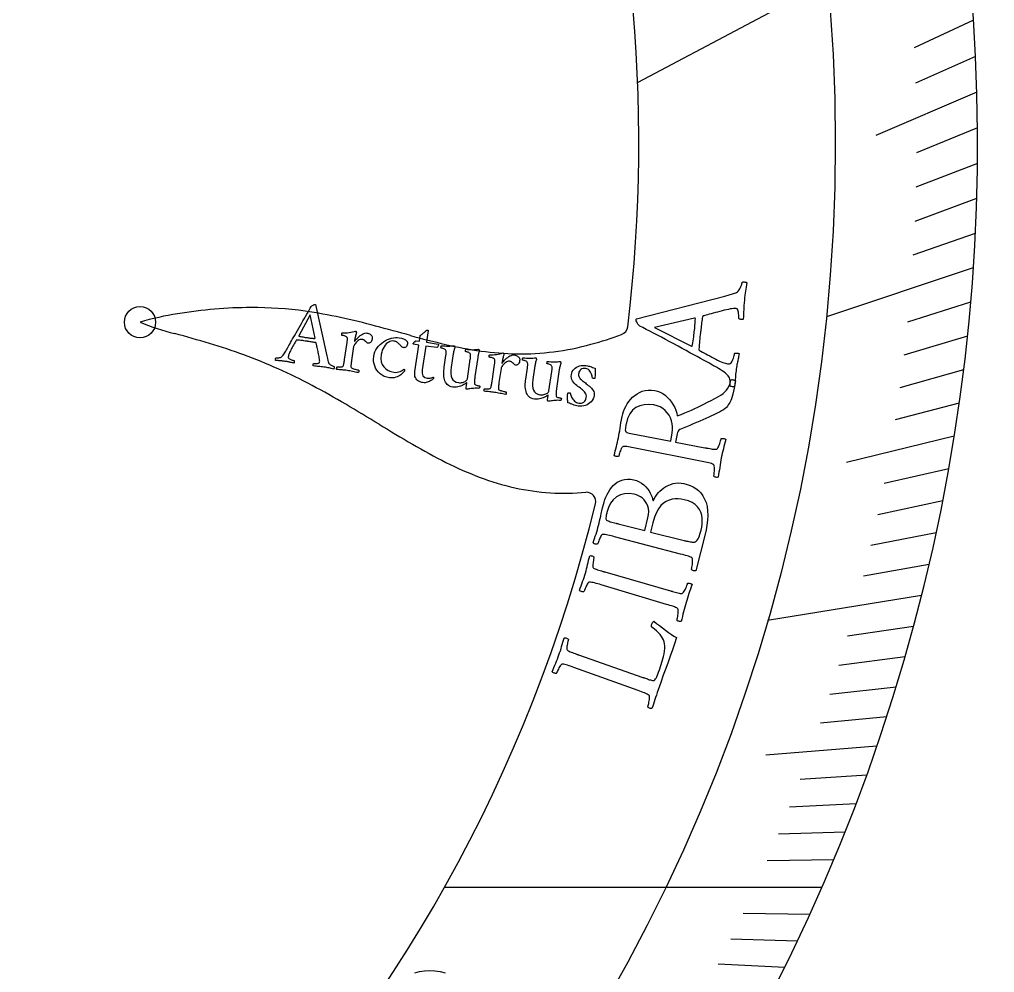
# Model space of a CAD drawing. Header units: millimetres. Extents: x -70 to 70, y -70 to 70.
# Drawn here: x 24.32 to 50.6, y -2.29 to 23.38 of the extents above; entities that cross this region are included whole.
import ezdxf

# ---------------------------------------------------------------- set-up
doc = ezdxf.new("R2010")
doc.units = ezdxf.units.MM
for name, color, linetype in [('CUT_INNER', 6, 'Continuous'), ('CUT_OUTER', 1, 'Continuous'), ('ENGRAVE', 7, 'Continuous'), ('ENGRAVE_FINE', 8, 'Continuous'), ('TEXT', 5, 'Continuous')]:
    doc.layers.add(name, color=color, linetype=linetype)

msp = doc.modelspace()

# ---------------------------------------------------------------- linework, layer by layer
at = {"layer": 'CUT_INNER'}
for centre, radius, start, end in [((0, 20.06), 41.014, 353.0581, 94.1637), ((0, 20.06), 50.14, 262.7263, 52.924), ((30.798, 1.809), 13.822, 95.0519, 99.2204), ((30.597, 4.107), 11.514, 90.1518, 95.0645), ((30.582, 5.102), 10.52, 82.1442, 90.0855), ((30.278, 2.989), 12.654, 77.7052, 82.0889), ((29.503, 8.972), 6.544, 98.0785, 107.1857), ((28.504, -5.073), 20.909, 74.9975, 77.6591), ((30.166, 21.599), 6.884, 247.8339, 256.0147), ((-8.558, -143.048), 163.775, 74.62751, 74.9687), ((40.465, 15.133), 0.25, 289.7996, 353.1445), ((16.76, -27.876), 44.378, 73.3997, 74.6563), ((41.259, 38.133), 24.13, 254.6157, 256.9339), ((37.628, 22.524), 8.167, 284.8656, 290.9625), ((24.508, -1.785), 17.161, 70.0247, 73.3021), ((38.335, 25.544), 11.206, 256.947, 261.9167), ((37.734, 21.976), 7.61, 277.4111, 285.15), ((25.511, 1.028), 14.174, 65.9251, 69.9528), ((37.854, 22.212), 7.839, 261.9724, 269.0836), ((37.828, 21.343), 6.97, 269.1802, 277.3158), ((24.92, -0.255), 15.587, 62.1276, 65.8649), ((21.547, -6.597), 22.769, 59.4749, 62.0853), ((-1.105, -44.951), 67.313, 58.55327, 59.44757), ((59.78, 54.581), 49.364, 238.5337, 239.7479), ((43.231, 26.196), 16.508, 239.7315, 243.3048), ((40.12, 20.009), 9.582, 243.3053, 249.3011), ((39.191, 17.565), 6.967, 249.3453, 257.3886), ((39.002, 16.77), 6.15, 257.4878, 266.5167), ((39.017, 17.135), 6.516, 266.5827, 275.0341), ((39.602, 10.395), 0.25, 346.1133, 92.9967), ((0.001, 20.06), 41.013, 284.9881, 346.284)]:
    msp.add_arc(centre, radius, start, end, dxfattribs=at)
at = {"layer": 'CUT_OUTER'}
msp.add_circle((0, 0), 70.2, dxfattribs=at)
at = {"layer": 'ENGRAVE'}
for points in [[(49.747, 26.323), (40.982, 21.685)], [(50.026, 16.687), (46.069, 15.367)], [(48.633, 7.859), (44.482, 7.188)], [(45.952, 0), (35.773, 0)]]:
    msp.add_lwpolyline(points, dxfattribs=at)
for centre, radius in [((0, 20.06), 46.307), ((27.568, 15.225), 0.421)]:
    msp.add_circle(centre, radius, dxfattribs=at)
at = {"layer": 'ENGRAVE_FINE'}
for points in [[(50.031, 23.363), (48.43, 22.615)], [(50.086, 22.388), (48.471, 21.666)], [(50.121, 21.42), (47.402, 20.258)], [(50.138, 20.459), (48.496, 19.789)], [(50.137, 19.504), (48.482, 18.861)], [(50.117, 18.558), (48.451, 17.941)], [(50.08, 17.619), (48.402, 17.028)], [(49.956, 15.764), (48.256, 15.228)], [(49.868, 14.85), (48.159, 14.341)], [(49.766, 13.944), (48.046, 13.462)], [(49.647, 13.047), (47.919, 12.593)], [(49.514, 12.159), (46.613, 11.447)], [(49.365, 11.28), (47.621, 10.882)], [(49.203, 10.411), (47.451, 10.04)], [(49.026, 9.55), (47.267, 9.208)], [(48.836, 8.7), (47.071, 8.386)], [(48.417, 7.028), (46.641, 6.77)], [(48.188, 6.207), (46.407, 5.977)], [(47.947, 5.396), (46.163, 5.195)], [(47.695, 4.594), (45.907, 4.422)], [(47.431, 3.803), (44.439, 3.563)], [(47.156, 3.022), (45.362, 2.907)], [(46.871, 2.251), (45.075, 2.165)], [(46.575, 1.491), (44.777, 1.433)], [(46.268, 0.74), (44.47, 0.711)], [(45.627, -0.73), (43.829, -0.701)], [(45.292, -1.45), (43.495, -1.392)], [(44.948, -2.159), (43.152, -2.073)]]:
    msp.add_lwpolyline(points, dxfattribs=at)
at = {"layer": 'TEXT'}
for points in [[(43.052, 14.041), (43.045, 14.045), (43.026, 14.055), (42.995, 14.073), (42.95, 14.098), (42.895, 14.129), (42.831, 14.164), (42.758, 14.204), (42.675, 14.249), (42.585, 14.298), (42.491, 14.35), (42.391, 14.405), (42.287, 14.463), (42.179, 14.522), (42.07, 14.581), (41.959, 14.641), (41.846, 14.701), (41.734, 14.761), (41.623, 14.819), (41.516, 14.876), (41.41, 14.931), (41.309, 14.984), (41.213, 15.034), (41.124, 15.08), (41.042, 15.123), (41.025, 15.136), (41.008, 15.155), (40.99, 15.178), (40.972, 15.206), (40.956, 15.235), (40.945, 15.259), (40.939, 15.28), (40.938, 15.297), (40.938, 15.301), (40.939, 15.304), (40.94, 15.306), (40.941, 15.307), (40.943, 15.308), (40.944, 15.31), (40.947, 15.313), (40.949, 15.317), (43.332, 15.931), (43.449, 15.964), (43.537, 15.989), (43.595, 16.006), (43.623, 16.015), (43.648, 16.027), (43.672, 16.044), (43.694, 16.067), (43.715, 16.095), (43.734, 16.126), (43.751, 16.157), (43.765, 16.188), (43.777, 16.22), (43.786, 16.249), (43.793, 16.272), (43.798, 16.289), (43.8, 16.301), (43.813, 16.308), (43.829, 16.311), (43.848, 16.311), (43.869, 16.309), (43.89, 16.305), (43.906, 16.301), (43.917, 16.298), (43.923, 16.295), (43.914, 16.232), (43.904, 16.172), (43.895, 16.116), (43.887, 16.063), (43.88, 16.01), (43.872, 15.951), (43.865, 15.887), (43.858, 15.818), (43.851, 15.745), (43.846, 15.678), (43.842, 15.618), (43.839, 15.564), (43.837, 15.51), (43.834, 15.45), (43.831, 15.383), (43.828, 15.309), (43.816, 15.303), (43.802, 15.299), (43.785, 15.299), (43.764, 15.301), (43.744, 15.305), (43.728, 15.311), (43.715, 15.318), (43.705, 15.327), (43.707, 15.35), (43.707, 15.379), (43.706, 15.414), (43.703, 15.454), (43.699, 15.494), (43.693, 15.527), (43.684, 15.554), (43.673, 15.574), (43.664, 15.583), (43.651, 15.59), (43.634, 15.595), (43.614, 15.598), (43.59, 15.599), (43.56, 15.597), (43.522, 15.591), (43.477, 15.583), (43.427, 15.573), (43.373, 15.561), (43.316, 15.547), (43.256, 15.532), (43.195, 15.516), (43.135, 15.501), (43.075, 15.485), (43.017, 15.469), (42.961, 15.453), (42.91, 15.44), (42.865, 15.427), (42.824, 15.416), (42.791, 15.407), (42.768, 15.401), (42.754, 15.397), (42.749, 15.396), (42.748, 15.395), (42.746, 15.394), (42.743, 15.391), (42.739, 15.388), (42.735, 15.384), (42.731, 15.38), (42.729, 15.376), (42.728, 15.371), (42.723, 15.337), (42.717, 15.299), (42.711, 15.256), (42.706, 15.21), (42.7, 15.163), (42.695, 15.118), (42.69, 15.074), (42.685, 15.032), (42.684, 15.021), (42.683, 15.01), (42.681, 14.999), (42.68, 14.988), (42.679, 14.977), (42.678, 14.967), (42.676, 14.958), (42.675, 14.949), (42.668, 14.886), (42.661, 14.828), (42.656, 14.775), (42.65, 14.726), (42.646, 14.677), (42.641, 14.621), (42.636, 14.559), (42.631, 14.49), (42.631, 14.488), (42.632, 14.484), (42.634, 14.48), (42.636, 14.476), (42.639, 14.472), (42.64, 14.469), (42.641, 14.467), (42.642, 14.466), (42.647, 14.464), (42.662, 14.456), (42.688, 14.442), (42.725, 14.422), (42.768, 14.399), (42.816, 14.374), (42.867, 14.346), (42.922, 14.316), (42.978, 14.286), (43.033, 14.257), (43.086, 14.23), (43.137, 14.204), (43.187, 14.179), (43.233, 14.158), (43.275, 14.141), (43.314, 14.129), (43.348, 14.119), (43.379, 14.111), (43.407, 14.105), (43.43, 14.101), (43.454, 14.102), (43.476, 14.113), (43.497, 14.132), (43.516, 14.16), (43.534, 14.193), (43.549, 14.226), (43.562, 14.261), (43.572, 14.297), (43.581, 14.33), (43.587, 14.355), (43.591, 14.375), (43.593, 14.387), (43.6, 14.39), (43.612, 14.392), (43.629, 14.393), (43.65, 14.393), (43.671, 14.392), (43.69, 14.389), (43.705, 14.385), (43.717, 14.38), (43.709, 14.339), (43.702, 14.302), (43.695, 14.267), (43.689, 14.236), (43.683, 14.206), (43.677, 14.176), (43.67, 14.147), (43.664, 14.117), (43.658, 14.085), (43.651, 14.048), (43.645, 14.006), (43.638, 13.959), (43.632, 13.912), (43.626, 13.869), (43.622, 13.829), (43.619, 13.794), (43.616, 13.76), (43.614, 13.726), (43.611, 13.693), (43.608, 13.659), (43.605, 13.623), (43.601, 13.583), (43.597, 13.538), (43.592, 13.489), (43.584, 13.486), (43.573, 13.485), (43.557, 13.485), (43.536, 13.488), (43.514, 13.492), (43.496, 13.496), (43.481, 13.501), (43.469, 13.507), (43.472, 13.53), (43.473, 13.561), (43.472, 13.6), (43.47, 13.645), (43.465, 13.691), (43.456, 13.728), (43.443, 13.758), (43.425, 13.781), (43.387, 13.819), (43.346, 13.855), (43.302, 13.889), (43.256, 13.92), (43.207, 13.951), (43.157, 13.981), (43.105, 14.011), (43.052, 14.041)], [(31.533, 14.508), (31.535, 14.512), (31.541, 14.523), (31.551, 14.541), (31.566, 14.566), (31.584, 14.598), (31.604, 14.634), (31.628, 14.676), (31.654, 14.723), (31.683, 14.775), (31.714, 14.829), (31.746, 14.885), (31.781, 14.944), (31.816, 15.006), (31.852, 15.068), (31.888, 15.131), (31.924, 15.195), (31.96, 15.259), (31.996, 15.321), (32.031, 15.382), (32.065, 15.442), (32.098, 15.499), (32.128, 15.553), (32.157, 15.603), (32.184, 15.65), (32.192, 15.659), (32.203, 15.669), (32.217, 15.679), (32.235, 15.689), (32.252, 15.697), (32.267, 15.703), (32.28, 15.706), (32.29, 15.706), (32.292, 15.706), (32.294, 15.705), (32.295, 15.705), (32.296, 15.704), (32.297, 15.703), (32.298, 15.702), (32.3, 15.701), (32.302, 15.699), (32.607, 14.316), (32.622, 14.247), (32.633, 14.196), (32.641, 14.162), (32.646, 14.146), (32.651, 14.131), (32.66, 14.117), (32.672, 14.104), (32.687, 14.091), (32.704, 14.079), (32.721, 14.068), (32.739, 14.059), (32.756, 14.051), (32.772, 14.045), (32.785, 14.04), (32.794, 14.037), (32.801, 14.036), (32.804, 14.028), (32.806, 14.018), (32.805, 14.008), (32.803, 13.995), (32.8, 13.984), (32.797, 13.975), (32.795, 13.969), (32.793, 13.965), (32.758, 13.973), (32.725, 13.98), (32.693, 13.987), (32.664, 13.993), (32.634, 13.999), (32.601, 14.005), (32.565, 14.011), (32.526, 14.017), (32.486, 14.023), (32.448, 14.028), (32.414, 14.032), (32.384, 14.034), (32.354, 14.037), (32.32, 14.04), (32.282, 14.043), (32.241, 14.047), (32.238, 14.053), (32.236, 14.062), (32.236, 14.072), (32.238, 14.083), (32.24, 14.095), (32.244, 14.104), (32.249, 14.111), (32.254, 14.117), (32.267, 14.115), (32.283, 14.114), (32.303, 14.114), (32.326, 14.115), (32.348, 14.117), (32.367, 14.119), (32.383, 14.124), (32.394, 14.129), (32.4, 14.134), (32.404, 14.142), (32.407, 14.151), (32.41, 14.163), (32.411, 14.176), (32.41, 14.194), (32.408, 14.216), (32.405, 14.242), (32.4, 14.271), (32.395, 14.302), (32.388, 14.335), (32.381, 14.37), (32.374, 14.405), (32.366, 14.44), (32.358, 14.475), (32.351, 14.509), (32.343, 14.541), (32.336, 14.57), (32.33, 14.597), (32.325, 14.62), (32.321, 14.639), (32.317, 14.653), (32.315, 14.661), (32.315, 14.664), (32.315, 14.664), (32.314, 14.665), (32.312, 14.667), (32.31, 14.67), (32.308, 14.672), (32.306, 14.674), (32.304, 14.676), (32.301, 14.676), (32.281, 14.68), (32.259, 14.684), (32.235, 14.688), (32.209, 14.693), (32.182, 14.697), (32.155, 14.7), (32.13, 14.704), (32.106, 14.708), (32.1, 14.709), (32.093, 14.71), (32.087, 14.711), (32.081, 14.712), (32.075, 14.713), (32.069, 14.713), (32.063, 14.714), (32.058, 14.715), (32.022, 14.72), (31.988, 14.725), (31.958, 14.729), (31.93, 14.733), (31.902, 14.736), (31.869, 14.739), (31.834, 14.743), (31.794, 14.746), (31.792, 14.746), (31.79, 14.746), (31.788, 14.745), (31.786, 14.744), (31.783, 14.742), (31.781, 14.742), (31.78, 14.741), (31.78, 14.741), (31.778, 14.738), (31.773, 14.729), (31.765, 14.714), (31.754, 14.693), (31.74, 14.669), (31.725, 14.642), (31.709, 14.612), (31.691, 14.581), (31.673, 14.549), (31.656, 14.518), (31.64, 14.488), (31.625, 14.459), (31.611, 14.43), (31.598, 14.404), (31.588, 14.38), (31.581, 14.357), (31.575, 14.338), (31.57, 14.32), (31.567, 14.304), (31.564, 14.291), (31.565, 14.277), (31.57, 14.264), (31.581, 14.252), (31.597, 14.241), (31.615, 14.231), (31.634, 14.222), (31.654, 14.214), (31.674, 14.208), (31.692, 14.203), (31.707, 14.199), (31.718, 14.197), (31.725, 14.195), (31.727, 14.191), (31.727, 14.184), (31.728, 14.175), (31.728, 14.163), (31.727, 14.15), (31.725, 14.14), (31.722, 14.131), (31.719, 14.124), (31.697, 14.129), (31.675, 14.133), (31.656, 14.137), (31.639, 14.141), (31.622, 14.145), (31.605, 14.149), (31.588, 14.153), (31.572, 14.156), (31.553, 14.16), (31.533, 14.164), (31.509, 14.168), (31.483, 14.172), (31.456, 14.176), (31.432, 14.179), (31.41, 14.181), (31.39, 14.183), (31.371, 14.185), (31.352, 14.186), (31.333, 14.188), (31.314, 14.19), (31.293, 14.191), (31.271, 14.193), (31.245, 14.196), (31.218, 14.199), (31.216, 14.203), (31.215, 14.21), (31.216, 14.219), (31.217, 14.231), (31.219, 14.243), (31.222, 14.253), (31.225, 14.262), (31.228, 14.269), (31.241, 14.268), (31.259, 14.267), (31.28, 14.268), (31.306, 14.269), (31.332, 14.272), (31.353, 14.277), (31.37, 14.284), (31.383, 14.295), (31.405, 14.316), (31.425, 14.34), (31.445, 14.365), (31.463, 14.392), (31.48, 14.42), (31.498, 14.448), (31.515, 14.478), (31.533, 14.508)], [(32.158, 15.423), (31.846, 14.859), (31.846, 14.859), (31.846, 14.858), (31.846, 14.856), (31.847, 14.854), (31.847, 14.852), (31.848, 14.85), (31.849, 14.849), (31.85, 14.848), (31.875, 14.844), (31.902, 14.838), (31.931, 14.833), (31.963, 14.828), (31.995, 14.822), (32.023, 14.818), (32.048, 14.814), (32.07, 14.811), (32.098, 14.807), (32.125, 14.803), (32.15, 14.8), (32.174, 14.798), (32.198, 14.795), (32.223, 14.793), (32.249, 14.79), (32.277, 14.788), (32.279, 14.788), (32.281, 14.789), (32.283, 14.79), (32.284, 14.793), (32.285, 14.796), (32.285, 14.797), (32.286, 14.799), (32.286, 14.799)], [(41.438, 15.088), (42.433, 14.578), (42.434, 14.578), (42.436, 14.578), (42.438, 14.578), (42.442, 14.579), (42.446, 14.579), (42.449, 14.58), (42.451, 14.582), (42.452, 14.584), (42.46, 14.627), (42.467, 14.674), (42.475, 14.725), (42.484, 14.78), (42.491, 14.835), (42.498, 14.884), (42.504, 14.927), (42.508, 14.964), (42.514, 15.013), (42.519, 15.06), (42.522, 15.104), (42.525, 15.145), (42.528, 15.187), (42.53, 15.23), (42.533, 15.275), (42.536, 15.322), (42.536, 15.326), (42.534, 15.329), (42.531, 15.332), (42.526, 15.334), (42.522, 15.336), (42.519, 15.337), (42.517, 15.337), (42.516, 15.338)], [(33.686, 14.935), (33.709, 14.93), (33.731, 14.923), (33.753, 14.913), (33.773, 14.9), (33.791, 14.886), (33.806, 14.871), (33.817, 14.856), (33.825, 14.84), (33.827, 14.834), (33.828, 14.827), (33.829, 14.82), (33.829, 14.811), (33.829, 14.802), (33.828, 14.793), (33.827, 14.783), (33.826, 14.773), (33.819, 14.742), (33.809, 14.716), (33.796, 14.695), (33.78, 14.68), (33.763, 14.669), (33.748, 14.662), (33.735, 14.658), (33.724, 14.658), (33.712, 14.661), (33.7, 14.666), (33.689, 14.673), (33.679, 14.682), (33.669, 14.692), (33.66, 14.702), (33.65, 14.71), (33.641, 14.719), (33.633, 14.726), (33.625, 14.733), (33.616, 14.739), (33.608, 14.745), (33.598, 14.751), (33.586, 14.755), (33.571, 14.759), (33.555, 14.762), (33.529, 14.763), (33.503, 14.759), (33.477, 14.748), (33.452, 14.733), (33.428, 14.713), (33.405, 14.692), (33.385, 14.67), (33.366, 14.647), (33.35, 14.624), (33.338, 14.603), (33.331, 14.585), (33.327, 14.57), (33.27, 14.191), (33.266, 14.164), (33.263, 14.138), (33.259, 14.113), (33.256, 14.088), (33.254, 14.066), (33.253, 14.045), (33.254, 14.026), (33.256, 14.009), (33.26, 14.002), (33.269, 13.995), (33.284, 13.987), (33.303, 13.979), (33.325, 13.971), (33.348, 13.964), (33.372, 13.957), (33.396, 13.951), (33.419, 13.946), (33.437, 13.942), (33.451, 13.939), (33.461, 13.938), (33.463, 13.931), (33.465, 13.923), (33.465, 13.913), (33.464, 13.901), (33.463, 13.89), (33.46, 13.88), (33.456, 13.873), (33.45, 13.867), (33.413, 13.875), (33.375, 13.883), (33.337, 13.891), (33.299, 13.899), (33.26, 13.906), (33.223, 13.913), (33.185, 13.919), (33.149, 13.925), (33.114, 13.93), (33.08, 13.934), (33.046, 13.938), (33.013, 13.941), (32.979, 13.944), (32.944, 13.947), (32.908, 13.95), (32.871, 13.953), (32.867, 13.96), (32.866, 13.968), (32.866, 13.978), (32.867, 13.99), (32.87, 14.001), (32.873, 14.011), (32.877, 14.018), (32.881, 14.024), (32.89, 14.023), (32.902, 14.021), (32.916, 14.021), (32.933, 14.02), (32.952, 14.019), (32.969, 14.02), (32.987, 14.021), (33.004, 14.023), (33.02, 14.026), (33.031, 14.03), (33.039, 14.035), (33.043, 14.041), (33.05, 14.056), (33.056, 14.074), (33.061, 14.094), (33.066, 14.117), (33.07, 14.141), (33.074, 14.166), (33.078, 14.192), (33.082, 14.219), (33.15, 14.676), (33.152, 14.69), (33.154, 14.705), (33.156, 14.722), (33.158, 14.742), (33.16, 14.761), (33.16, 14.778), (33.159, 14.793), (33.156, 14.806), (33.152, 14.817), (33.145, 14.827), (33.133, 14.836), (33.118, 14.844), (33.101, 14.85), (33.084, 14.856), (33.067, 14.86), (33.05, 14.864), (33.034, 14.867), (33.021, 14.869), (33.011, 14.871), (33.005, 14.872), (33.004, 14.876), (33.004, 14.882), (33.004, 14.891), (33.004, 14.903), (33.005, 14.915), (33.007, 14.924), (33.01, 14.932), (33.014, 14.937), (33.063, 14.937), (33.111, 14.939), (33.158, 14.942), (33.206, 14.947), (33.252, 14.954), (33.296, 14.963), (33.338, 14.975), (33.378, 14.988), (33.383, 14.987), (33.387, 14.983), (33.391, 14.978), (33.395, 14.97), (33.398, 14.963), (33.399, 14.956), (33.4, 14.95), (33.4, 14.944), (33.399, 14.938), (33.396, 14.926), (33.392, 14.909), (33.386, 14.887), (33.38, 14.862), (33.374, 14.837), (33.368, 14.812), (33.362, 14.787), (33.357, 14.764), (33.353, 14.745), (33.35, 14.731), (33.349, 14.721), (33.349, 14.718), (33.349, 14.715), (33.35, 14.713), (33.352, 14.713), (33.353, 14.713), (33.355, 14.713), (33.357, 14.713), (33.358, 14.714), (33.376, 14.739), (33.397, 14.765), (33.42, 14.791), (33.447, 14.818), (33.475, 14.844), (33.504, 14.868), (33.535, 14.889), (33.566, 14.908), (33.598, 14.923), (33.628, 14.932), (33.658, 14.936), (33.686, 14.935)], [(35.287, 14.685), (35.603, 14.638), (35.608, 14.635), (35.612, 14.63), (35.613, 14.62), (35.612, 14.608), (35.607, 14.59), (35.597, 14.573), (35.584, 14.556), (35.566, 14.541), (35.272, 14.584), (35.177, 13.942), (35.174, 13.853), (35.195, 13.786), (35.241, 13.74), (35.31, 13.717), (35.337, 13.715), (35.364, 13.715), (35.389, 13.718), (35.414, 13.725), (35.436, 13.732), (35.454, 13.739), (35.467, 13.744), (35.477, 13.749), (35.48, 13.746), (35.481, 13.743), (35.482, 13.738), (35.482, 13.733), (35.479, 13.72), (35.476, 13.71), (35.471, 13.702), (35.466, 13.697), (35.455, 13.687), (35.44, 13.677), (35.424, 13.665), (35.404, 13.652), (35.383, 13.639), (35.36, 13.627), (35.335, 13.616), (35.309, 13.607), (35.282, 13.6), (35.254, 13.596), (35.225, 13.595), (35.195, 13.598), (35.164, 13.604), (35.134, 13.613), (35.105, 13.625), (35.077, 13.639), (35.051, 13.657), (35.028, 13.678), (35.008, 13.704), (34.992, 13.734), (34.98, 13.768), (34.974, 13.807), (34.974, 13.852), (34.979, 13.902), (35.084, 14.612), (34.941, 14.633), (34.939, 14.634), (34.937, 14.636), (34.936, 14.639), (34.935, 14.643), (34.934, 14.648), (34.934, 14.652), (34.934, 14.655), (34.934, 14.658), (34.936, 14.661), (34.939, 14.665), (34.945, 14.672), (34.953, 14.679), (34.962, 14.687), (34.971, 14.695), (34.98, 14.703), (34.99, 14.711), (34.998, 14.717), (35.004, 14.722), (35.007, 14.725), (35.009, 14.726), (35.099, 14.713), (35.122, 14.866), (35.137, 14.878), (35.153, 14.891), (35.171, 14.906), (35.19, 14.921), (35.209, 14.936), (35.228, 14.951), (35.245, 14.966), (35.262, 14.979), (35.276, 14.992), (35.286, 15.001), (35.293, 15.006), (35.297, 15.009), (35.303, 15.012), (35.309, 15.015), (35.315, 15.016), (35.322, 15.015), (35.328, 15.014), (35.332, 15.012), (35.334, 15.009), (35.335, 15.006)], [(34.779, 14.645), (34.772, 14.615), (34.763, 14.59), (34.75, 14.571), (34.735, 14.558), (34.718, 14.548), (34.701, 14.542), (34.685, 14.54), (34.668, 14.541), (34.649, 14.546), (34.631, 14.555), (34.614, 14.569), (34.598, 14.587), (34.583, 14.606), (34.568, 14.623), (34.553, 14.639), (34.539, 14.652), (34.521, 14.668), (34.506, 14.681), (34.492, 14.691), (34.479, 14.699), (34.466, 14.706), (34.449, 14.711), (34.43, 14.716), (34.408, 14.72), (34.375, 14.722), (34.341, 14.718), (34.306, 14.707), (34.271, 14.691), (34.237, 14.668), (34.204, 14.64), (34.174, 14.606), (34.145, 14.567), (34.12, 14.522), (34.099, 14.471), (34.083, 14.415), (34.071, 14.352), (34.063, 14.252), (34.072, 14.163), (34.098, 14.086), (34.14, 14.021), (34.194, 13.969), (34.257, 13.927), (34.327, 13.898), (34.406, 13.88), (34.456, 13.875), (34.502, 13.877), (34.544, 13.886), (34.583, 13.902), (34.617, 13.92), (34.645, 13.936), (34.668, 13.951), (34.685, 13.964), (34.687, 13.963), (34.689, 13.961), (34.692, 13.958), (34.695, 13.953), (34.698, 13.948), (34.7, 13.942), (34.701, 13.935), (34.7, 13.928), (34.698, 13.918), (34.694, 13.907), (34.687, 13.896), (34.679, 13.885), (34.663, 13.869), (34.644, 13.851), (34.622, 13.832), (34.596, 13.812), (34.567, 13.792), (34.535, 13.773), (34.5, 13.757), (34.463, 13.743), (34.422, 13.732), (34.38, 13.726), (34.336, 13.726), (34.289, 13.73), (34.218, 13.745), (34.153, 13.768), (34.093, 13.8), (34.04, 13.839), (33.993, 13.884), (33.953, 13.934), (33.92, 13.989), (33.894, 14.048), (33.876, 14.109), (33.865, 14.171), (33.863, 14.234), (33.868, 14.298), (33.881, 14.363), (33.901, 14.425), (33.928, 14.481), (33.961, 14.534), (33.999, 14.582), (34.041, 14.626), (34.086, 14.666), (34.135, 14.702), (34.185, 14.733), (34.238, 14.759), (34.291, 14.78), (34.346, 14.796), (34.4, 14.807), (34.453, 14.813), (34.503, 14.814), (34.552, 14.809), (34.616, 14.796), (34.672, 14.776), (34.722, 14.749), (34.764, 14.716), (34.767, 14.711), (34.77, 14.704), (34.773, 14.696), (34.776, 14.686), (34.778, 14.676), (34.779, 14.665), (34.779, 14.655), (34.779, 14.645)], [(36.471, 14.227), (36.471, 14.229), (36.471, 14.231), (36.471, 14.234), (36.472, 14.237), (36.474, 14.25), (36.475, 14.265), (36.477, 14.281), (36.479, 14.299), (36.479, 14.317), (36.478, 14.333), (36.476, 14.349), (36.473, 14.363), (36.464, 14.38), (36.452, 14.395), (36.435, 14.406), (36.414, 14.415), (36.392, 14.422), (36.373, 14.427), (36.356, 14.431), (36.342, 14.433), (36.34, 14.437), (36.34, 14.444), (36.339, 14.452), (36.34, 14.463), (36.342, 14.474), (36.344, 14.483), (36.347, 14.491), (36.351, 14.496), (36.399, 14.492), (36.446, 14.489), (36.492, 14.487), (36.537, 14.486), (36.581, 14.487), (36.621, 14.489), (36.66, 14.492), (36.695, 14.496), (36.7, 14.494), (36.703, 14.489), (36.707, 14.48), (36.709, 14.469), (36.71, 14.457), (36.711, 14.447), (36.712, 14.438), (36.711, 14.432), (36.706, 14.424), (36.701, 14.411), (36.696, 14.394), (36.691, 14.374), (36.686, 14.351), (36.681, 14.327), (36.677, 14.302), (36.673, 14.277), (36.596, 13.762), (36.595, 13.75), (36.593, 13.732), (36.59, 13.71), (36.587, 13.683), (36.585, 13.654), (36.583, 13.625), (36.583, 13.598), (36.584, 13.572), (36.588, 13.557), (36.598, 13.545), (36.614, 13.536), (36.635, 13.528), (36.657, 13.523), (36.677, 13.518), (36.694, 13.513), (36.708, 13.51), (36.713, 13.509), (36.718, 13.508), (36.721, 13.508), (36.723, 13.508), (36.725, 13.506), (36.726, 13.503), (36.727, 13.499), (36.727, 13.494), (36.727, 13.489), (36.727, 13.485), (36.727, 13.482), (36.726, 13.479), (36.725, 13.477), (36.724, 13.473), (36.721, 13.467), (36.718, 13.46), (36.714, 13.452), (36.71, 13.447), (36.705, 13.445), (36.7, 13.444), (36.668, 13.447), (36.634, 13.448), (36.598, 13.447), (36.561, 13.444), (36.524, 13.441), (36.49, 13.437), (36.458, 13.434), (36.429, 13.429), (36.405, 13.426), (36.387, 13.423), (36.376, 13.422), (36.371, 13.421), (36.367, 13.423), (36.363, 13.426), (36.36, 13.431), (36.358, 13.437), (36.357, 13.444), (36.357, 13.451), (36.357, 13.458), (36.357, 13.464), (36.374, 13.577), (36.375, 13.582), (36.375, 13.585), (36.374, 13.588), (36.373, 13.589), (36.372, 13.59), (36.371, 13.59), (36.371, 13.591), (36.371, 13.591), (36.35, 13.575), (36.327, 13.56), (36.3, 13.545), (36.27, 13.53), (36.237, 13.516), (36.204, 13.503), (36.17, 13.493), (36.135, 13.485), (36.099, 13.479), (36.065, 13.476), (36.032, 13.476), (36.001, 13.479), (35.954, 13.489), (35.914, 13.504), (35.879, 13.524), (35.849, 13.549), (35.825, 13.578), (35.804, 13.61), (35.787, 13.645), (35.774, 13.683), (35.765, 13.723), (35.758, 13.764), (35.755, 13.806), (35.754, 13.849), (35.755, 13.892), (35.758, 13.933), (35.762, 13.974), (35.767, 14.014), (35.813, 14.325), (35.815, 14.338), (35.817, 14.354), (35.819, 14.371), (35.82, 14.39), (35.821, 14.41), (35.82, 14.428), (35.817, 14.445), (35.813, 14.46), (35.804, 14.478), (35.792, 14.492), (35.775, 14.504), (35.754, 14.513), (35.732, 14.52), (35.713, 14.525), (35.696, 14.529), (35.682, 14.531), (35.681, 14.535), (35.68, 14.541), (35.679, 14.55), (35.68, 14.561), (35.682, 14.572), (35.684, 14.581), (35.688, 14.588), (35.691, 14.594), (35.739, 14.59), (35.786, 14.587), (35.832, 14.585), (35.877, 14.584), (35.921, 14.585), (35.962, 14.586), (36, 14.59), (36.035, 14.594), (36.04, 14.592), (36.044, 14.588), (36.048, 14.581), (36.051, 14.571), (36.053, 14.561), (36.055, 14.553), (36.056, 14.546), (36.055, 14.54), (36.05, 14.531), (36.045, 14.517), (36.039, 14.499), (36.033, 14.477), (36.027, 14.452), (36.022, 14.426), (36.017, 14.401), (36.013, 14.374), (35.959, 14.013), (35.949, 13.921), (35.949, 13.841), (35.958, 13.773), (35.976, 13.717), (36.003, 13.672), (36.042, 13.637), (36.09, 13.612), (36.149, 13.598), (36.176, 13.595), (36.204, 13.595), (36.231, 13.598), (36.258, 13.604), (36.283, 13.611), (36.307, 13.621), (36.329, 13.632), (36.349, 13.645), (36.367, 13.659), (36.38, 13.673), (36.388, 13.686), (36.392, 13.7)], [(37.66, 14.345), (37.683, 14.341), (37.706, 14.333), (37.727, 14.323), (37.747, 14.311), (37.765, 14.297), (37.78, 14.282), (37.791, 14.267), (37.8, 14.25), (37.801, 14.245), (37.802, 14.238), (37.803, 14.23), (37.803, 14.222), (37.803, 14.213), (37.802, 14.203), (37.801, 14.194), (37.8, 14.184), (37.793, 14.152), (37.783, 14.127), (37.77, 14.106), (37.754, 14.091), (37.737, 14.08), (37.722, 14.072), (37.709, 14.068), (37.698, 14.068), (37.686, 14.071), (37.674, 14.076), (37.663, 14.083), (37.653, 14.093), (37.643, 14.103), (37.634, 14.112), (37.624, 14.121), (37.615, 14.129), (37.607, 14.136), (37.599, 14.143), (37.59, 14.15), (37.582, 14.156), (37.572, 14.161), (37.56, 14.166), (37.545, 14.17), (37.529, 14.173), (37.503, 14.174), (37.477, 14.169), (37.451, 14.159), (37.426, 14.143), (37.402, 14.124), (37.379, 14.103), (37.359, 14.081), (37.34, 14.057), (37.324, 14.034), (37.312, 14.014), (37.305, 13.996), (37.301, 13.981), (37.244, 13.602), (37.24, 13.575), (37.237, 13.549), (37.233, 13.523), (37.23, 13.499), (37.228, 13.476), (37.227, 13.455), (37.228, 13.436), (37.23, 13.419), (37.234, 13.413), (37.243, 13.405), (37.258, 13.398), (37.277, 13.389), (37.299, 13.382), (37.322, 13.374), (37.346, 13.367), (37.37, 13.362), (37.393, 13.357), (37.411, 13.353), (37.425, 13.35), (37.435, 13.348), (37.438, 13.342), (37.439, 13.333), (37.439, 13.323), (37.438, 13.312), (37.437, 13.3), (37.434, 13.291), (37.43, 13.283), (37.425, 13.278), (37.387, 13.286), (37.349, 13.294), (37.311, 13.302), (37.273, 13.309), (37.234, 13.317), (37.197, 13.323), (37.16, 13.33), (37.123, 13.335), (37.088, 13.34), (37.054, 13.345), (37.02, 13.348), (36.987, 13.352), (36.953, 13.355), (36.918, 13.358), (36.882, 13.361), (36.845, 13.364), (36.842, 13.37), (36.84, 13.379), (36.84, 13.389), (36.841, 13.4), (36.844, 13.412), (36.847, 13.421), (36.851, 13.429), (36.855, 13.434), (36.864, 13.433), (36.876, 13.432), (36.89, 13.431), (36.907, 13.43), (36.926, 13.43), (36.944, 13.43), (36.961, 13.432), (36.978, 13.434), (36.994, 13.437), (37.005, 13.441), (37.013, 13.445), (37.017, 13.451), (37.024, 13.467), (37.03, 13.485), (37.035, 13.505), (37.04, 13.527), (37.044, 13.552), (37.048, 13.577), (37.052, 13.603), (37.056, 13.63), (37.124, 14.087), (37.126, 14.1), (37.128, 14.116), (37.13, 14.133), (37.132, 14.152), (37.134, 14.171), (37.134, 14.188), (37.133, 14.203), (37.13, 14.216), (37.127, 14.228), (37.119, 14.238), (37.108, 14.246), (37.092, 14.254), (37.075, 14.261), (37.058, 14.266), (37.041, 14.271), (37.024, 14.274), (37.008, 14.277), (36.995, 14.28), (36.985, 14.281), (36.979, 14.283), (36.978, 14.286), (36.978, 14.293), (36.978, 14.302), (36.978, 14.313), (36.979, 14.325), (36.981, 14.335), (36.984, 14.342), (36.988, 14.348), (37.037, 14.348), (37.085, 14.349), (37.132, 14.353), (37.18, 14.358), (37.226, 14.365), (37.27, 14.374), (37.312, 14.385), (37.352, 14.399), (37.357, 14.397), (37.361, 14.394), (37.365, 14.388), (37.369, 14.381), (37.372, 14.373), (37.373, 14.366), (37.374, 14.36), (37.374, 14.355), (37.373, 14.348), (37.37, 14.337), (37.366, 14.32), (37.36, 14.298), (37.354, 14.273), (37.348, 14.248), (37.342, 14.223), (37.337, 14.197), (37.331, 14.174), (37.328, 14.155), (37.325, 14.141), (37.323, 14.131), (37.323, 14.128), (37.323, 14.126), (37.324, 14.124), (37.326, 14.123), (37.327, 14.123), (37.329, 14.123), (37.331, 14.124), (37.332, 14.125), (37.35, 14.15), (37.371, 14.175), (37.394, 14.201), (37.421, 14.228), (37.449, 14.255), (37.478, 14.278), (37.509, 14.3), (37.54, 14.318), (37.572, 14.333), (37.602, 14.343), (37.632, 14.347), (37.66, 14.345)], [(38.668, 13.901), (38.669, 13.903), (38.669, 13.905), (38.669, 13.908), (38.67, 13.911), (38.672, 13.924), (38.673, 13.939), (38.675, 13.955), (38.676, 13.973), (38.677, 13.991), (38.676, 14.007), (38.674, 14.023), (38.67, 14.037), (38.662, 14.054), (38.65, 14.069), (38.633, 14.08), (38.611, 14.089), (38.59, 14.096), (38.57, 14.101), (38.554, 14.105), (38.54, 14.107), (38.538, 14.111), (38.537, 14.118), (38.537, 14.126), (38.538, 14.137), (38.539, 14.148), (38.542, 14.157), (38.545, 14.165), (38.549, 14.17), (38.597, 14.166), (38.644, 14.163), (38.69, 14.161), (38.735, 14.16), (38.778, 14.161), (38.819, 14.163), (38.857, 14.166), (38.893, 14.17), (38.898, 14.168), (38.901, 14.163), (38.904, 14.154), (38.907, 14.143), (38.908, 14.13), (38.909, 14.12), (38.909, 14.112), (38.909, 14.106), (38.904, 14.098), (38.899, 14.085), (38.894, 14.068), (38.889, 14.048), (38.884, 14.025), (38.879, 14.001), (38.875, 13.976), (38.87, 13.951), (38.794, 13.436), (38.792, 13.424), (38.79, 13.406), (38.788, 13.384), (38.785, 13.357), (38.782, 13.328), (38.781, 13.299), (38.781, 13.272), (38.781, 13.246), (38.786, 13.231), (38.796, 13.219), (38.811, 13.21), (38.833, 13.202), (38.855, 13.197), (38.875, 13.192), (38.892, 13.187), (38.906, 13.184), (38.911, 13.183), (38.916, 13.182), (38.919, 13.182), (38.92, 13.182), (38.922, 13.18), (38.924, 13.177), (38.925, 13.173), (38.925, 13.168), (38.925, 13.163), (38.925, 13.159), (38.924, 13.156), (38.924, 13.153), (38.923, 13.151), (38.922, 13.147), (38.919, 13.141), (38.916, 13.134), (38.912, 13.126), (38.908, 13.121), (38.903, 13.119), (38.898, 13.118), (38.866, 13.121), (38.832, 13.122), (38.796, 13.121), (38.759, 13.118), (38.722, 13.115), (38.687, 13.111), (38.656, 13.107), (38.627, 13.103), (38.603, 13.1), (38.585, 13.097), (38.574, 13.096), (38.569, 13.095), (38.565, 13.097), (38.561, 13.1), (38.558, 13.105), (38.556, 13.111), (38.555, 13.118), (38.554, 13.125), (38.554, 13.132), (38.555, 13.138), (38.572, 13.251), (38.572, 13.256), (38.572, 13.259), (38.572, 13.262), (38.571, 13.263), (38.57, 13.264), (38.569, 13.264), (38.569, 13.264), (38.569, 13.265), (38.548, 13.249), (38.525, 13.234), (38.498, 13.219), (38.467, 13.204), (38.435, 13.19), (38.402, 13.177), (38.368, 13.167), (38.333, 13.159), (38.297, 13.153), (38.263, 13.15), (38.23, 13.15), (38.198, 13.153), (38.152, 13.163), (38.112, 13.178), (38.077, 13.198), (38.047, 13.223), (38.023, 13.252), (38.002, 13.284), (37.985, 13.319), (37.972, 13.357), (37.963, 13.397), (37.956, 13.438), (37.953, 13.48), (37.952, 13.523), (37.953, 13.566), (37.956, 13.607), (37.96, 13.648), (37.965, 13.688), (38.011, 13.999), (38.013, 14.012), (38.015, 14.027), (38.016, 14.045), (38.018, 14.064), (38.019, 14.084), (38.018, 14.102), (38.015, 14.119), (38.011, 14.134), (38.002, 14.152), (37.99, 14.166), (37.973, 14.178), (37.952, 14.187), (37.93, 14.194), (37.91, 14.199), (37.894, 14.203), (37.88, 14.205), (37.878, 14.209), (37.877, 14.216), (37.877, 14.224), (37.878, 14.235), (37.88, 14.246), (37.882, 14.255), (37.885, 14.262), (37.889, 14.268), (37.937, 14.264), (37.984, 14.261), (38.03, 14.259), (38.075, 14.258), (38.119, 14.259), (38.159, 14.261), (38.197, 14.264), (38.233, 14.268), (38.238, 14.266), (38.242, 14.262), (38.246, 14.255), (38.249, 14.245), (38.251, 14.235), (38.253, 14.227), (38.253, 14.22), (38.253, 14.214), (38.248, 14.205), (38.243, 14.191), (38.237, 14.173), (38.231, 14.151), (38.225, 14.126), (38.22, 14.1), (38.215, 14.075), (38.211, 14.048), (38.157, 13.687), (38.147, 13.595), (38.147, 13.515), (38.155, 13.447), (38.173, 13.391), (38.201, 13.346), (38.239, 13.311), (38.288, 13.286), (38.347, 13.272), (38.374, 13.269), (38.401, 13.269), (38.428, 13.272), (38.455, 13.277), (38.481, 13.285), (38.505, 13.295), (38.527, 13.306), (38.547, 13.319), (38.565, 13.333), (38.577, 13.347), (38.586, 13.36), (38.59, 13.374)], [(39.592, 14.059), (39.627, 14.053), (39.658, 14.046), (39.687, 14.038), (39.712, 14.03), (39.737, 14.02), (39.767, 14.01), (39.8, 14), (39.838, 13.989), (39.839, 13.96), (39.84, 13.928), (39.84, 13.893), (39.839, 13.857), (39.837, 13.82), (39.834, 13.784), (39.831, 13.75), (39.828, 13.716), (39.826, 13.711), (39.82, 13.708), (39.812, 13.707), (39.801, 13.707), (39.796, 13.708), (39.791, 13.71), (39.785, 13.711), (39.78, 13.713), (39.775, 13.716), (39.77, 13.719), (39.765, 13.722), (39.76, 13.726), (39.756, 13.75), (39.751, 13.776), (39.743, 13.802), (39.733, 13.83), (39.722, 13.858), (39.709, 13.884), (39.693, 13.908), (39.676, 13.93), (39.657, 13.949), (39.636, 13.964), (39.613, 13.974), (39.588, 13.98), (39.546, 13.983), (39.51, 13.98), (39.478, 13.971), (39.451, 13.956), (39.429, 13.935), (39.411, 13.911), (39.399, 13.884), (39.392, 13.853), (39.389, 13.823), (39.391, 13.795), (39.397, 13.77), (39.407, 13.747), (39.42, 13.725), (39.436, 13.705), (39.455, 13.686), (39.476, 13.667), (39.499, 13.649), (39.522, 13.63), (39.546, 13.61), (39.571, 13.59), (39.597, 13.569), (39.623, 13.547), (39.651, 13.524), (39.681, 13.5), (39.709, 13.474), (39.735, 13.447), (39.758, 13.419), (39.779, 13.389), (39.796, 13.357), (39.806, 13.324), (39.81, 13.288), (39.808, 13.25), (39.797, 13.203), (39.781, 13.159), (39.758, 13.12), (39.729, 13.084), (39.695, 13.052), (39.658, 13.024), (39.617, 13.002), (39.573, 12.983), (39.527, 12.971), (39.479, 12.964), (39.431, 12.963), (39.381, 12.967), (39.34, 12.974), (39.303, 12.983), (39.269, 12.993), (39.238, 13.005), (39.208, 13.018), (39.175, 13.031), (39.14, 13.044), (39.102, 13.057), (39.099, 13.073), (39.097, 13.091), (39.095, 13.112), (39.093, 13.136), (39.092, 13.16), (39.091, 13.185), (39.091, 13.21), (39.091, 13.236), (39.092, 13.26), (39.093, 13.282), (39.095, 13.301), (39.097, 13.317), (39.108, 13.322), (39.12, 13.325), (39.132, 13.326), (39.144, 13.325), (39.15, 13.324), (39.156, 13.322), (39.16, 13.32), (39.164, 13.317), (39.169, 13.291), (39.177, 13.263), (39.188, 13.235), (39.201, 13.205), (39.217, 13.177), (39.236, 13.15), (39.257, 13.124), (39.28, 13.101), (39.306, 13.081), (39.334, 13.066), (39.364, 13.054), (39.395, 13.047), (39.432, 13.044), (39.466, 13.048), (39.498, 13.058), (39.528, 13.074), (39.553, 13.095), (39.573, 13.123), (39.588, 13.157), (39.597, 13.197), (39.6, 13.233), (39.596, 13.266), (39.586, 13.297), (39.57, 13.325), (39.549, 13.351), (39.526, 13.376), (39.499, 13.401), (39.469, 13.425), (39.438, 13.448), (39.406, 13.472), (39.373, 13.497), (39.34, 13.522), (39.308, 13.55), (39.279, 13.579), (39.251, 13.611), (39.227, 13.645), (39.207, 13.682), (39.195, 13.722), (39.19, 13.766), (39.194, 13.813), (39.203, 13.856), (39.219, 13.896), (39.241, 13.931), (39.269, 13.963), (39.301, 13.991), (39.336, 14.014), (39.374, 14.033), (39.416, 14.048), (39.459, 14.058), (39.502, 14.063), (39.547, 14.063), (39.592, 14.059)], [(40.562, 12.685), (40.578, 12.754), (40.599, 12.822), (40.627, 12.89), (40.66, 12.959), (40.7, 13.025), (40.743, 13.088), (40.792, 13.148), (40.846, 13.203), (40.904, 13.254), (40.967, 13.297), (41.035, 13.334), (41.107, 13.364), (41.184, 13.386), (41.265, 13.397), (41.35, 13.398), (41.44, 13.388), (41.515, 13.371), (41.587, 13.343), (41.656, 13.305), (41.723, 13.257), (41.785, 13.201), (41.842, 13.14), (41.894, 13.074), (41.94, 13.002), (41.98, 12.927), (42.011, 12.853), (42.035, 12.778), (42.05, 12.703), (42.151, 12.742), (42.249, 12.781), (42.342, 12.82), (42.431, 12.859), (42.518, 12.899), (42.605, 12.939), (42.692, 12.981), (42.779, 13.025), (42.868, 13.07), (42.961, 13.118), (43.059, 13.17), (43.162, 13.224), (43.227, 13.262), (43.284, 13.304), (43.334, 13.348), (43.377, 13.396), (43.413, 13.451), (43.445, 13.515), (43.472, 13.588), (43.494, 13.671), (43.506, 13.677), (43.521, 13.679), (43.539, 13.676), (43.561, 13.67), (43.582, 13.663), (43.598, 13.657), (43.609, 13.652), (43.616, 13.649), (43.599, 13.544), (43.582, 13.45), (43.564, 13.364), (43.545, 13.288), (43.527, 13.222), (43.509, 13.166), (43.492, 13.12), (43.475, 13.083), (43.461, 13.06), (43.444, 13.034), (43.424, 13.003), (43.401, 12.968), (43.372, 12.932), (43.336, 12.898), (43.293, 12.866), (43.242, 12.835), (43.218, 12.823), (43.185, 12.806), (43.142, 12.786), (43.091, 12.761), (43.032, 12.733), (42.967, 12.703), (42.896, 12.671), (42.819, 12.636), (42.737, 12.6), (42.653, 12.563), (42.566, 12.524), (42.476, 12.485), (42.385, 12.446), (42.295, 12.408), (42.207, 12.371), (42.119, 12.336), (42.092, 12.319), (42.071, 12.293), (42.054, 12.259), (42.043, 12.216), (42.002, 11.998), (42.791, 11.846), (42.797, 11.845), (42.804, 11.844), (42.81, 11.842), (42.817, 11.841), (42.823, 11.84), (42.83, 11.839), (42.836, 11.837), (42.843, 11.836), (42.883, 11.829), (42.922, 11.822), (42.958, 11.815), (42.993, 11.81), (43.025, 11.805), (43.055, 11.803), (43.082, 11.802), (43.106, 11.804), (43.118, 11.809), (43.131, 11.822), (43.145, 11.841), (43.159, 11.867), (43.173, 11.897), (43.186, 11.928), (43.197, 11.96), (43.208, 11.995), (43.217, 12.027), (43.224, 12.053), (43.229, 12.075), (43.232, 12.09), (43.244, 12.094), (43.258, 12.097), (43.276, 12.097), (43.296, 12.095), (43.316, 12.091), (43.332, 12.085), (43.345, 12.078), (43.354, 12.068), (43.337, 12.003), (43.322, 11.94), (43.306, 11.877), (43.291, 11.816), (43.276, 11.756), (43.263, 11.694), (43.249, 11.632), (43.236, 11.568), (43.224, 11.506), (43.213, 11.443), (43.203, 11.38), (43.193, 11.315), (43.183, 11.251), (43.173, 11.185), (43.164, 11.119), (43.154, 11.052), (43.142, 11.047), (43.128, 11.044), (43.111, 11.045), (43.09, 11.049), (43.071, 11.055), (43.055, 11.062), (43.042, 11.069), (43.033, 11.078), (43.036, 11.094), (43.039, 11.115), (43.043, 11.143), (43.047, 11.175), (43.05, 11.211), (43.052, 11.246), (43.052, 11.28), (43.05, 11.314), (43.047, 11.344), (43.042, 11.367), (43.035, 11.382), (43.025, 11.39), (42.999, 11.404), (42.968, 11.416), (42.934, 11.427), (42.895, 11.437), (42.853, 11.447), (42.81, 11.456), (42.765, 11.466), (42.718, 11.475), (40.912, 11.834), (40.865, 11.843), (40.819, 11.852), (40.775, 11.86), (40.732, 11.868), (40.691, 11.874), (40.654, 11.877), (40.621, 11.878), (40.592, 11.877), (40.578, 11.873), (40.565, 11.863), (40.552, 11.845), (40.54, 11.82), (40.528, 11.791), (40.516, 11.761), (40.505, 11.731), (40.495, 11.7), (40.486, 11.671), (40.479, 11.647), (40.473, 11.627), (40.47, 11.613), (40.459, 11.609), (40.444, 11.608), (40.427, 11.608), (40.406, 11.611), (40.386, 11.615), (40.37, 11.621), (40.358, 11.629), (40.349, 11.638), (40.364, 11.699), (40.379, 11.759), (40.394, 11.818), (40.409, 11.877), (40.424, 11.935), (40.438, 11.993), (40.45, 12.051), (40.462, 12.109), (40.474, 12.17), (40.486, 12.233), (40.497, 12.299), (40.508, 12.368), (40.52, 12.44), (40.532, 12.517), (40.547, 12.599), (40.562, 12.685)], [(41.415, 12.997), (41.281, 13.01), (41.156, 13.004), (41.04, 12.977), (40.933, 12.931), (40.841, 12.86), (40.766, 12.762), (40.708, 12.636), (40.669, 12.481), (40.665, 12.46), (40.661, 12.434), (40.656, 12.403), (40.651, 12.366), (40.649, 12.331), (40.651, 12.304), (40.657, 12.283), (40.669, 12.271), (40.691, 12.259), (40.719, 12.248), (40.755, 12.237), (40.798, 12.226), (40.844, 12.217), (40.891, 12.207), (40.938, 12.197), (40.986, 12.188), (41.871, 12.023), (41.914, 12.245), (41.924, 12.326), (41.924, 12.407), (41.914, 12.488), (41.894, 12.569), (41.865, 12.647), (41.827, 12.719), (41.779, 12.786), (41.724, 12.848), (41.659, 12.901), (41.586, 12.944), (41.505, 12.976), (41.415, 12.997)], [(40.059, 10.314), (40.077, 10.382), (40.1, 10.449), (40.127, 10.517), (40.158, 10.585), (40.193, 10.651), (40.232, 10.712), (40.275, 10.77), (40.322, 10.824), (40.374, 10.872), (40.43, 10.913), (40.492, 10.947), (40.558, 10.974), (40.629, 10.993), (40.706, 11), (40.788, 10.996), (40.876, 10.982), (40.953, 10.96), (41.024, 10.93), (41.089, 10.891), (41.148, 10.844), (41.202, 10.792), (41.248, 10.738), (41.288, 10.682), (41.321, 10.624), (41.347, 10.567), (41.368, 10.516), (41.383, 10.469), (41.393, 10.427), (41.396, 10.421), (41.4, 10.419), (41.405, 10.419), (41.41, 10.423), (41.424, 10.461), (41.444, 10.502), (41.471, 10.544), (41.503, 10.589), (41.541, 10.634), (41.583, 10.677), (41.631, 10.719), (41.684, 10.76), (41.741, 10.797), (41.802, 10.829), (41.866, 10.856), (41.934, 10.877), (42.004, 10.891), (42.077, 10.896), (42.152, 10.893), (42.228, 10.88), (42.316, 10.857), (42.4, 10.827), (42.478, 10.789), (42.551, 10.744), (42.619, 10.69), (42.681, 10.625), (42.737, 10.549), (42.787, 10.461), (42.826, 10.366), (42.853, 10.26), (42.867, 10.145), (42.869, 10.019), (42.861, 9.889), (42.848, 9.761), (42.829, 9.636), (42.804, 9.512), (42.55, 8.531), (42.538, 8.527), (42.523, 8.525), (42.506, 8.527), (42.486, 8.532), (42.467, 8.539), (42.452, 8.547), (42.439, 8.555), (42.431, 8.564), (42.435, 8.579), (42.439, 8.601), (42.444, 8.628), (42.45, 8.661), (42.456, 8.696), (42.459, 8.731), (42.461, 8.765), (42.462, 8.799), (42.461, 8.829), (42.457, 8.852), (42.45, 8.868), (42.441, 8.877), (42.416, 8.892), (42.386, 8.906), (42.352, 8.919), (42.314, 8.931), (42.273, 8.943), (42.23, 8.955), (42.186, 8.967), (42.139, 8.979), (40.359, 9.447), (40.312, 9.459), (40.267, 9.471), (40.224, 9.482), (40.181, 9.492), (40.141, 9.5), (40.104, 9.506), (40.071, 9.509), (40.042, 9.509), (40.028, 9.507), (40.014, 9.497), (40.001, 9.48), (39.986, 9.456), (39.972, 9.427), (39.959, 9.398), (39.946, 9.368), (39.934, 9.336), (39.923, 9.307), (39.914, 9.283), (39.908, 9.263), (39.903, 9.248), (39.892, 9.246), (39.877, 9.245), (39.86, 9.247), (39.84, 9.25), (39.82, 9.256), (39.804, 9.263), (39.792, 9.271), (39.784, 9.281), (39.803, 9.341), (39.821, 9.4), (39.84, 9.459), (39.859, 9.518), (39.877, 9.576), (39.895, 9.634), (39.911, 9.691), (39.926, 9.748), (39.941, 9.809), (39.956, 9.871), (39.971, 9.936), (39.986, 10.002), (40.002, 10.073), (40.019, 10.148), (40.038, 10.229), (40.059, 10.314)], [(41.173, 9.614), (41.258, 9.955), (41.275, 10.045), (41.28, 10.127), (41.274, 10.203), (41.257, 10.272), (41.23, 10.334), (41.197, 10.39), (41.156, 10.439), (41.109, 10.482), (41.057, 10.518), (41.002, 10.548), (40.946, 10.572), (40.886, 10.589), (40.752, 10.609), (40.629, 10.603), (40.516, 10.573), (40.414, 10.518), (40.325, 10.441), (40.252, 10.347), (40.195, 10.235), (40.153, 10.104), (40.148, 10.083), (40.142, 10.057), (40.136, 10.026), (40.129, 9.99), (40.124, 9.956), (40.125, 9.928), (40.13, 9.907), (40.141, 9.894), (40.159, 9.883), (40.182, 9.873), (40.211, 9.863), (40.244, 9.852), (40.281, 9.842), (40.319, 9.832), (40.358, 9.821), (40.398, 9.811), (40.406, 9.809), (40.414, 9.807), (40.421, 9.805), (40.428, 9.803), (40.434, 9.802), (40.441, 9.8), (40.447, 9.799), (40.454, 9.797)], [(41.331, 9.574), (42.238, 9.344), (42.255, 9.34), (42.276, 9.335), (42.302, 9.329), (42.331, 9.323), (42.362, 9.317), (42.392, 9.311), (42.422, 9.307), (42.451, 9.304), (42.478, 9.302), (42.5, 9.302), (42.517, 9.304), (42.53, 9.307), (42.56, 9.328), (42.586, 9.354), (42.608, 9.386), (42.627, 9.424), (42.644, 9.467), (42.66, 9.514), (42.675, 9.566), (42.69, 9.623), (42.707, 9.704), (42.717, 9.786), (42.721, 9.868), (42.719, 9.95), (42.707, 10.032), (42.683, 10.109), (42.646, 10.182), (42.597, 10.252), (42.532, 10.315), (42.449, 10.368), (42.349, 10.412), (42.231, 10.445), (42.151, 10.46), (42.071, 10.466), (41.99, 10.465), (41.909, 10.456), (41.83, 10.435), (41.753, 10.4), (41.68, 10.35), (41.609, 10.285), (41.544, 10.202), (41.486, 10.097), (41.436, 9.971), (41.393, 9.823)], [(39.573, 8.466), (39.589, 8.524), (39.605, 8.582), (39.619, 8.639), (39.633, 8.696), (39.645, 8.753), (39.659, 8.812), (39.673, 8.871), (39.688, 8.932), (39.7, 8.936), (39.715, 8.937), (39.732, 8.935), (39.751, 8.929), (39.771, 8.922), (39.786, 8.915), (39.798, 8.907), (39.807, 8.899), (39.803, 8.884), (39.799, 8.864), (39.794, 8.838), (39.788, 8.807), (39.783, 8.774), (39.778, 8.742), (39.775, 8.711), (39.773, 8.68), (39.773, 8.653), (39.776, 8.631), (39.782, 8.615), (39.792, 8.604), (39.813, 8.592), (39.838, 8.58), (39.867, 8.569), (39.898, 8.558), (39.933, 8.547), (39.969, 8.536), (40.007, 8.525), (40.046, 8.513), (40.053, 8.511), (40.059, 8.51), (40.065, 8.508), (40.072, 8.506), (40.078, 8.504), (40.084, 8.502), (40.091, 8.5), (40.097, 8.498), (41.867, 7.988), (41.873, 7.987), (41.879, 7.985), (41.886, 7.983), (41.892, 7.981), (41.898, 7.979), (41.905, 7.977), (41.911, 7.976), (41.917, 7.974), (41.957, 7.963), (41.995, 7.952), (42.03, 7.942), (42.064, 7.934), (42.096, 7.926), (42.126, 7.921), (42.153, 7.918), (42.177, 7.918), (42.19, 7.922), (42.203, 7.933), (42.218, 7.951), (42.235, 7.976), (42.252, 8.004), (42.267, 8.034), (42.282, 8.065), (42.295, 8.098), (42.307, 8.129), (42.316, 8.155), (42.324, 8.176), (42.328, 8.192), (42.34, 8.194), (42.355, 8.195), (42.372, 8.194), (42.392, 8.19), (42.412, 8.184), (42.427, 8.177), (42.439, 8.168), (42.447, 8.158), (42.425, 8.095), (42.404, 8.033), (42.382, 7.973), (42.362, 7.913), (42.342, 7.854), (42.322, 7.794), (42.303, 7.733), (42.285, 7.671), (42.267, 7.61), (42.25, 7.549), (42.234, 7.487), (42.218, 7.423), (42.203, 7.36), (42.187, 7.295), (42.172, 7.23), (42.156, 7.165), (42.144, 7.16), (42.129, 7.16), (42.112, 7.162), (42.092, 7.168), (42.073, 7.176), (42.058, 7.184), (42.046, 7.192), (42.038, 7.201), (42.042, 7.217), (42.047, 7.238), (42.053, 7.265), (42.06, 7.297), (42.067, 7.332), (42.072, 7.367), (42.075, 7.401), (42.077, 7.435), (42.076, 7.465), (42.073, 7.489), (42.067, 7.505), (42.059, 7.513), (42.033, 7.529), (42.004, 7.544), (41.971, 7.558), (41.933, 7.572), (41.892, 7.585), (41.85, 7.598), (41.806, 7.612), (41.76, 7.625), (39.995, 8.151), (39.949, 8.165), (39.905, 8.177), (39.861, 8.19), (39.819, 8.201), (39.779, 8.211), (39.743, 8.218), (39.71, 8.222), (39.68, 8.223), (39.667, 8.221), (39.653, 8.212), (39.638, 8.195), (39.623, 8.171), (39.609, 8.143), (39.594, 8.115), (39.581, 8.085), (39.567, 8.054), (39.556, 8.025), (39.546, 8.001), (39.539, 7.981), (39.534, 7.967), (39.522, 7.965), (39.508, 7.964), (39.49, 7.966), (39.47, 7.971), (39.451, 7.977), (39.435, 7.984), (39.424, 7.993), (39.416, 8.003), (39.436, 8.062), (39.457, 8.121), (39.477, 8.18), (39.498, 8.238), (39.518, 8.295), (39.537, 8.352), (39.556, 8.409), (39.573, 8.466)], [(41.123, 5.658), (41.128, 5.656), (41.133, 5.654), (41.14, 5.652), (41.148, 5.649), (41.168, 5.642), (41.191, 5.634), (41.217, 5.625), (41.246, 5.615), (41.276, 5.604), (41.304, 5.595), (41.331, 5.587), (41.358, 5.58), (41.381, 5.575), (41.4, 5.573), (41.413, 5.573), (41.422, 5.577), (41.443, 5.594), (41.462, 5.615), (41.479, 5.64), (41.494, 5.668), (41.509, 5.702), (41.526, 5.745), (41.545, 5.798), (41.566, 5.859), (41.645, 6.092), (41.664, 6.154), (41.68, 6.22), (41.694, 6.289), (41.705, 6.363), (41.712, 6.436), (41.712, 6.503), (41.706, 6.564), (41.693, 6.619), (41.675, 6.666), (41.652, 6.714), (41.622, 6.762), (41.587, 6.81), (41.545, 6.859), (41.493, 6.908), (41.433, 6.958), (41.363, 7.009), (41.354, 7.019), (41.35, 7.034), (41.351, 7.053), (41.357, 7.076), (41.369, 7.111), (41.383, 7.138), (41.398, 7.157), (41.414, 7.17), (41.49, 7.113), (41.568, 7.053), (41.649, 6.992), (41.731, 6.928), (41.812, 6.867), (41.889, 6.814), (41.96, 6.77), (42.026, 6.734), (41.972, 6.565), (41.916, 6.397), (41.858, 6.23), (41.799, 6.065), (41.738, 5.894), (41.673, 5.713), (41.605, 5.521), (41.533, 5.319), (41.508, 5.248), (41.485, 5.181), (41.465, 5.118), (41.446, 5.058), (41.428, 4.999), (41.409, 4.94), (41.388, 4.88), (41.366, 4.819), (41.353, 4.815), (41.339, 4.815), (41.322, 4.819), (41.303, 4.826), (41.284, 4.835), (41.269, 4.843), (41.258, 4.853), (41.25, 4.862), (41.255, 4.877), (41.262, 4.898), (41.269, 4.925), (41.278, 4.957), (41.286, 4.992), (41.293, 5.026), (41.298, 5.06), (41.302, 5.094), (41.303, 5.124), (41.301, 5.147), (41.296, 5.163), (41.288, 5.173), (41.264, 5.19), (41.236, 5.206), (41.203, 5.222), (41.166, 5.238), (41.126, 5.253), (41.084, 5.269), (41.041, 5.285), (40.996, 5.301), (39.264, 5.925), (39.219, 5.941), (39.175, 5.957), (39.132, 5.971), (39.091, 5.985), (39.051, 5.997), (39.016, 6.006), (38.983, 6.012), (38.953, 6.014), (38.94, 6.013), (38.925, 6.005), (38.91, 5.989), (38.894, 5.966), (38.877, 5.939), (38.861, 5.911), (38.846, 5.882), (38.831, 5.852), (38.818, 5.824), (38.807, 5.8), (38.798, 5.781), (38.793, 5.767), (38.781, 5.765), (38.767, 5.766), (38.749, 5.769), (38.73, 5.775), (38.711, 5.782), (38.695, 5.79), (38.684, 5.799), (38.677, 5.81), (38.701, 5.868), (38.725, 5.926), (38.748, 5.983), (38.772, 6.039), (38.796, 6.096), (38.818, 6.152), (38.839, 6.207), (38.859, 6.263), (38.879, 6.32), (38.898, 6.377), (38.916, 6.434), (38.932, 6.49), (38.948, 6.546), (38.965, 6.603), (38.983, 6.662), (39.001, 6.722), (39.013, 6.725), (39.028, 6.726), (39.045, 6.722), (39.064, 6.716), (39.083, 6.708), (39.098, 6.699), (39.11, 6.691), (39.118, 6.682), (39.113, 6.667), (39.108, 6.647), (39.101, 6.622), (39.094, 6.592), (39.087, 6.559), (39.08, 6.527), (39.075, 6.496), (39.071, 6.466), (39.069, 6.438), (39.072, 6.416), (39.077, 6.4), (39.086, 6.389), (39.107, 6.376), (39.131, 6.363), (39.159, 6.35), (39.19, 6.337), (39.224, 6.324), (39.259, 6.311), (39.296, 6.298), (39.335, 6.284), (39.341, 6.282), (39.348, 6.279), (39.354, 6.277), (39.36, 6.275), (39.366, 6.273), (39.373, 6.271), (39.379, 6.269), (39.385, 6.266)]]:
    msp.add_lwpolyline(points, close=True, dxfattribs=at)
msp.add_lwpolyline([(34.974, -2.302), (35.104, -2.271), (35.239, -2.251), (35.375, -2.243), (35.514, -2.249), (35.655, -2.267), (35.797, -2.299)], dxfattribs=at)

doc.saveas('drawing.dxf')
